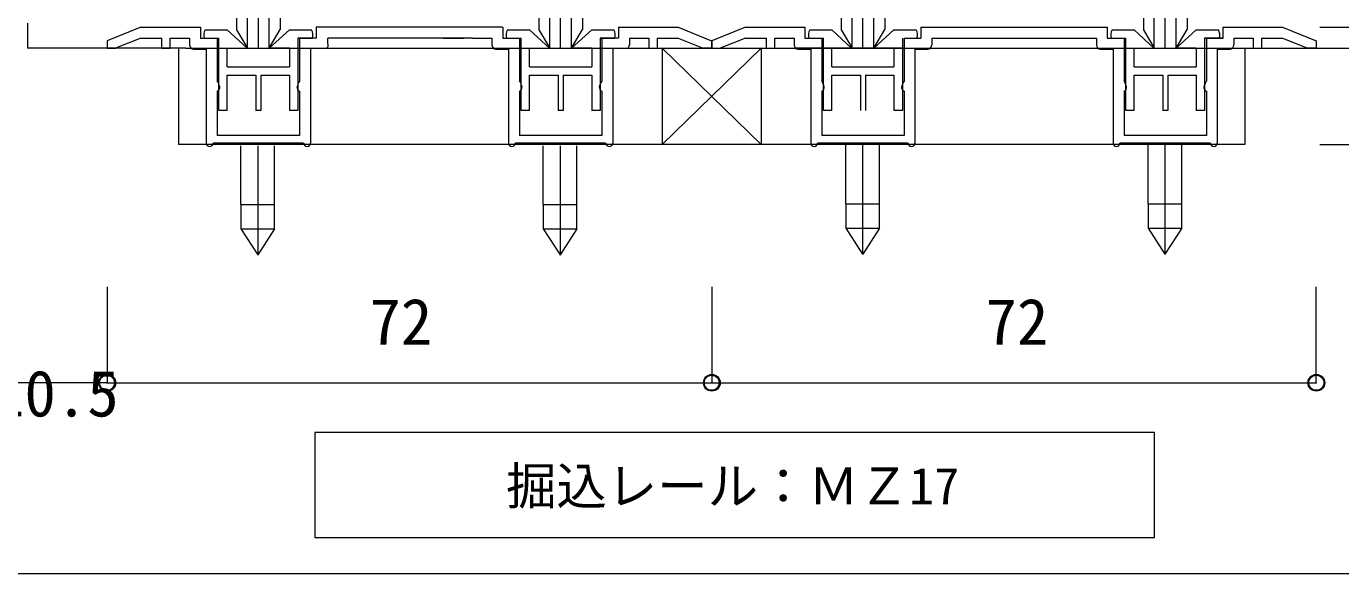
# Model space of a CAD drawing. Units: millimetres, scale not verified. Extents: x -596 to 604, y -411 to 420.
# Drawn here: x -471.7 to -315.2, y -15.8 to 49.4 of the extents above; entities that cross this region are included whole.
import ezdxf
from ezdxf.enums import TextEntityAlignment as Align

# ---------------------------------------------------------------- set-up
doc = ezdxf.new("R2010")
doc.units = ezdxf.units.MM
doc.header["$LTSCALE"] = 3
doc.header["$PDMODE"] = 32
doc.header["$PDSIZE"] = 1.8
doc.linetypes.add('DASHED1', pattern=[1.8, 1.2, -0.6])
doc.linetypes.add('DOUBLE_CHAIN1', pattern=[8.8, 5, -1, 0.6, -0.6, 0.6, -1])
for name, color, linetype, lineweight in [('1-0_H-SYM', 7, 'Continuous', 20), ('1-1_0', 7, 'Continuous', 20), ('2-0_18', 7, 'Continuous', 18)]:
    doc.layers.add(name, color=color, linetype=linetype, lineweight=lineweight)
doc.styles.add('ＭＳ ゴシック', font='')
doc.styles.get('ＭＳ ゴシック').set_extended_font_data('MS Gothic')

msp = doc.modelspace()

# ---------------------------------------------------------------- linework, layer by layer
at = {"layer": '1-0_H-SYM'}
msp.add_lwpolyline([(118.5, -15.75), (-580.5, -15.75), (-580.5, 405)], dxfattribs=at)
at = {"layer": '1-1_0'}
msp.add_lwpolyline([(118.5, -15.75), (-580.5, -15.75), (-580.5, 405)], dxfattribs=at)
at = {"layer": '2-0_18', "linetype": 'DASHED1', "lineweight": 20}
for p, q in [((-471.58, 303.578), (-471.58, 46.786)), ((-444.147, 35.185), (-444.147, 28.192)), ((-408.147, 35.185), (-408.147, 28.192)), ((-372.103, 35.262), (-372.103, 28.27)), ((-336.103, 35.262), (-336.103, 28.27)), ((-442.147, 28.192), (-442.147, 28.184)), ((-406.147, 28.192), (-406.147, 28.184)), ((-370.103, 28.27), (-370.103, 28.262)), ((-334.103, 28.27), (-334.103, 28.262)), ((-444.147, 25.192), (-444.147, 22.185)), ((-408.147, 25.192), (-408.147, 22.185)), ((-372.103, 25.27), (-372.103, 22.263)), ((-336.103, 25.27), (-336.103, 22.263)), ((-444.152, 22.192), (-444.147, 22.185)), ((-444.144, 22.184), (-444.144, 22.177)), ((-408.152, 22.192), (-408.147, 22.185)), ((-408.144, 22.184), (-408.144, 22.177)), ((-372.107, 22.27), (-372.103, 22.263)), ((-372.1, 22.262), (-372.1, 22.255)), ((-336.107, 22.27), (-336.103, 22.263)), ((-336.1, 22.262), (-336.1, 22.255))]:
    msp.add_line(p, q, dxfattribs=at)
at = {"layer": '2-0_18'}
for p, q in [((-446.674, 52.286), (-446.674, 48.994)), ((-442.774, 46.786), (-442.774, 52.286)), ((-441.474, 52.286), (-441.474, 49.024)), ((-410.674, 52.286), (-410.674, 48.994)), ((-406.774, 46.786), (-406.774, 52.286)), ((-405.474, 52.286), (-405.474, 49.024)), ((-374.672, 52.286), (-374.672, 48.994)), ((-370.772, 46.786), (-370.772, 52.286)), ((-369.472, 52.286), (-369.472, 49.024)), ((-338.672, 52.286), (-338.672, 48.994)), ((-334.772, 46.786), (-334.772, 52.286)), ((-333.472, 52.286), (-333.472, 49.024)), ((-458.074, 49.286), (-462.074, 47.686)), ((-458.074, 49.286), (-450.974, 49.286)), ((-450.4, 48.986), (-447.772, 48.986)), ((-447.772, 48.986), (-445.417, 46.786)), ((-440.372, 48.986), (-442.783, 46.786)), ((-442.774, 46.786), (-441.474, 49.024)), ((-440.372, 48.986), (-437.73, 48.986)), ((-414.4, 48.986), (-411.772, 48.986)), ((-411.772, 48.986), (-409.417, 46.786)), ((-404.372, 48.986), (-406.783, 46.786)), ((-406.774, 46.786), (-405.474, 49.024)), ((-404.372, 48.986), (-401.73, 48.986)), ((-401.188, 49.286), (-401.188, 47.986)), ((-401.188, 49.286), (-394.088, 49.286)), ((-394.088, 49.286), (-390.088, 47.686)), ((-386.072, 49.286), (-390.072, 47.686)), ((-386.072, 49.286), (-378.972, 49.286)), ((-378.972, 49.286), (-378.972, 47.986)), ((-378.4, 48.986), (-375.772, 48.986)), ((-375.772, 48.986), (-373.417, 46.786)), ((-368.372, 48.986), (-370.782, 46.786)), ((-370.772, 46.786), (-369.472, 49.024)), ((-368.372, 48.986), (-365.73, 48.986)), ((-365.172, 49.286), (-365.172, 47.986)), ((-365.172, 49.286), (-342.972, 49.286)), ((-342.972, 49.286), (-342.972, 47.986)), ((-342.4, 48.986), (-339.772, 48.986)), ((-339.772, 48.986), (-337.417, 46.786)), ((-332.372, 48.986), (-334.783, 46.786)), ((-334.772, 46.786), (-333.472, 49.024)), ((-332.372, 48.986), (-329.73, 48.986)), ((-329.188, 49.286), (-329.188, 47.986)), ((-329.188, 49.286), (-322.088, 49.286)), ((-322.088, 49.286), (-318.088, 47.686)), ((-462.074, 47.686), (-462.074, 46.786)), ((-458.074, 47.986), (-461.074, 46.786)), ((-458.074, 47.986), (-455.574, 47.986)), ((-455.574, 46.786), (-455.574, 47.986)), ((-454.574, 46.786), (-454.574, 47.986)), ((-454.574, 47.986), (-452.274, 47.986)), ((-452.274, 47.986), (-452.274, 47.186)), ((-448.972, 47.986), (-448.972, 42.886)), ((-448.772, 39.386), (-448.772, 47.986)), ((-439.372, 47.986), (-439.372, 39.386)), ((-439.372, 47.986), (-437.635, 47.986)), ((-439.172, 47.986), (-439.172, 42.886)), ((-422.074, 47.986), (-419.574, 47.986)), ((-418.574, 47.986), (-416.274, 47.986)), ((-416.274, 47.986), (-416.274, 47.186)), ((-412.972, 47.986), (-412.972, 42.886)), ((-412.772, 39.386), (-412.772, 47.986)), ((-403.372, 47.986), (-403.372, 39.386)), ((-403.372, 47.986), (-401.635, 47.986)), ((-403.172, 47.986), (-403.172, 42.886)), ((-399.888, 47.986), (-399.888, 47.186)), ((-399.888, 47.986), (-397.588, 47.986)), ((-397.588, 47.986), (-397.588, 46.786)), ((-396.588, 47.986), (-396.588, 46.786)), ((-396.588, 47.986), (-394.088, 47.986)), ((-394.088, 47.986), (-391.088, 46.786)), ((-390.088, 47.686), (-390.088, 46.786)), ((-390.072, 47.686), (-390.072, 46.786)), ((-386.072, 47.986), (-389.072, 46.786)), ((-386.072, 47.986), (-383.572, 47.986)), ((-383.572, 46.786), (-383.572, 47.986)), ((-382.572, 47.986), (-380.272, 47.986)), ((-382.572, 46.786), (-382.572, 47.986)), ((-380.272, 47.986), (-380.272, 47.186)), ((-378.972, 47.986), (-376.772, 47.986)), ((-376.972, 47.986), (-376.972, 42.886)), ((-376.772, 39.386), (-376.772, 47.986)), ((-367.372, 47.986), (-367.372, 39.386)), ((-367.172, 47.986), (-365.172, 47.986)), ((-367.172, 47.986), (-367.172, 42.886)), ((-363.872, 47.986), (-363.872, 47.186)), ((-363.872, 47.986), (-344.272, 47.986)), ((-344.272, 47.986), (-344.272, 47.186)), ((-342.972, 47.986), (-340.772, 47.986)), ((-340.972, 47.986), (-340.972, 42.886)), ((-340.772, 39.386), (-340.772, 47.986)), ((-331.372, 47.986), (-329.172, 47.986)), ((-331.372, 47.986), (-331.372, 39.386)), ((-331.372, 47.986), (-329.635, 47.986)), ((-331.172, 47.986), (-331.172, 42.886)), ((-327.888, 47.986), (-327.888, 47.186)), ((-327.888, 47.986), (-325.588, 47.986)), ((-325.588, 47.986), (-325.588, 46.786)), ((-324.588, 47.986), (-324.588, 46.786)), ((-324.588, 47.986), (-322.088, 47.986)), ((-322.088, 47.986), (-319.088, 46.786)), ((-318.088, 47.686), (-318.088, 46.786)), ((-462.074, 46.786), (-461.074, 46.786)), ((-455.574, 46.786), (-454.574, 46.786)), ((-453.574, 46.786), (-453.574, 35.317)), ((-451.774, 46.686), (-450.274, 46.686)), ((-450.272, 46.686), (-450.272, 35.486)), ((-447.772, 46.786), (-445.417, 46.786)), ((-447.772, 44.578), (-447.772, 46.786)), ((-445.372, 46.786), (-442.783, 46.786)), ((-440.372, 46.786), (-442.783, 46.786)), ((-440.372, 46.786), (-440.372, 44.578)), ((-440.069, 46.786), (-435.996, 46.786)), ((-437.872, 46.686), (-437.872, 35.486)), ((-426.074, 46.786), (-425.074, 46.786)), ((-419.574, 46.786), (-418.574, 46.786)), ((-415.774, 46.686), (-414.274, 46.686)), ((-414.272, 46.686), (-414.272, 35.486)), ((-411.772, 46.786), (-409.417, 46.786)), ((-411.772, 44.578), (-411.772, 46.786)), ((-409.372, 46.786), (-406.783, 46.786)), ((-404.372, 46.786), (-406.783, 46.786)), ((-404.372, 46.786), (-404.372, 44.578)), ((-404.069, 46.786), (-399.996, 46.786)), ((-401.872, 46.686), (-401.872, 35.486)), ((-397.588, 46.786), (-396.588, 46.786)), ((-390.088, 46.786), (-391.088, 46.786)), ((-390.072, 46.786), (-389.072, 46.786)), ((-383.572, 46.786), (-382.572, 46.786)), ((-367.172, 46.786), (-380.06, 46.786)), ((-379.772, 46.686), (-378.272, 46.686)), ((-378.272, 46.686), (-378.272, 35.486)), ((-375.772, 44.578), (-375.772, 46.786)), ((-368.372, 46.786), (-368.372, 44.578)), ((-365.872, 46.686), (-364.372, 46.686)), ((-365.872, 46.686), (-365.872, 35.486)), ((-343.772, 46.686), (-342.272, 46.686)), ((-342.272, 46.686), (-342.272, 35.486)), ((-339.772, 46.786), (-337.417, 46.786)), ((-339.772, 44.578), (-339.772, 46.786)), ((-337.372, 46.786), (-334.783, 46.786)), ((-332.372, 46.786), (-334.783, 46.786)), ((-332.372, 46.786), (-332.372, 44.578)), ((-329.872, 46.686), (-328.372, 46.686)), ((-329.872, 46.686), (-329.872, 35.486)), ((-326.572, 46.786), (-326.572, 35.317)), ((-325.588, 46.786), (-324.588, 46.786)), ((-318.088, 46.786), (-319.088, 46.786)), ((-447.772, 44.578), (-440.372, 44.578)), ((-411.772, 44.578), (-404.372, 44.578)), ((-375.772, 44.578), (-368.372, 44.578)), ((-339.772, 44.578), (-332.372, 44.578)), ((-447.772, 43.578), (-444.372, 43.578)), ((-447.772, 39.386), (-447.772, 43.578)), ((-444.372, 43.578), (-444.372, 39.386)), ((-443.772, 43.578), (-440.372, 43.578)), ((-440.372, 43.578), (-440.372, 39.386)), ((-411.772, 43.578), (-408.372, 43.578)), ((-411.772, 39.386), (-411.772, 43.578)), ((-408.372, 43.578), (-408.372, 39.386)), ((-407.772, 43.578), (-404.372, 43.578)), ((-404.372, 43.578), (-404.372, 39.386)), ((-375.772, 43.578), (-372.372, 43.578)), ((-375.772, 39.386), (-375.772, 43.578)), ((-372.372, 43.578), (-372.372, 39.386)), ((-371.772, 43.578), (-371.772, 39.386)), ((-371.772, 43.578), (-368.372, 43.578)), ((-368.372, 43.578), (-368.372, 39.386)), ((-339.772, 43.578), (-336.372, 43.578)), ((-339.772, 39.386), (-339.772, 43.578)), ((-336.372, 43.578), (-336.372, 39.386)), ((-335.772, 43.578), (-332.372, 43.578)), ((-332.372, 43.578), (-332.372, 39.386)), ((-448.972, 41.691), (-448.972, 36.386)), ((-439.172, 41.694), (-439.172, 36.386)), ((-412.972, 41.691), (-412.972, 36.386)), ((-403.172, 41.694), (-403.172, 36.386)), ((-376.972, 41.691), (-376.972, 36.386)), ((-367.172, 41.694), (-367.172, 36.386)), ((-340.972, 41.691), (-340.972, 36.386)), ((-331.172, 41.694), (-331.172, 36.386)), ((-447.772, 39.386), (-448.772, 39.386)), ((-439.372, 39.386), (-440.372, 39.386)), ((-411.772, 39.386), (-412.772, 39.386)), ((-403.372, 39.386), (-404.372, 39.386)), ((-375.772, 39.386), (-376.772, 39.386)), ((-367.372, 39.386), (-368.372, 39.386)), ((-339.772, 39.386), (-340.772, 39.386)), ((-331.372, 39.386), (-332.372, 39.386)), ((-439.172, 36.386), (-448.972, 36.386)), ((-403.172, 36.386), (-412.972, 36.386)), ((-367.172, 36.386), (-376.972, 36.386)), ((-331.172, 36.386), (-340.972, 36.386)), ((-449.339, 35.486), (-449.472, 35.486)), ((-438.77, 35.486), (-449.339, 35.486)), ((-438.77, 35.486), (-438.672, 35.486)), ((-413.339, 35.486), (-413.472, 35.486)), ((-402.77, 35.486), (-413.339, 35.486)), ((-402.77, 35.486), (-402.672, 35.486)), ((-377.339, 35.486), (-377.472, 35.486)), ((-366.77, 35.486), (-377.339, 35.486)), ((-366.77, 35.486), (-366.672, 35.486)), ((-341.339, 35.486), (-341.472, 35.486)), ((-330.77, 35.486), (-341.339, 35.486)), ((-330.77, 35.486), (-330.672, 35.486))]:
    msp.add_line(p, q, dxfattribs=at)
at = {"layer": '2-0_18', "color": 4}
for p, q in [((-444.074, 46.786), (-444.074, 52.286)), ((-408.074, 46.786), (-408.074, 52.286)), ((-372.072, 46.786), (-372.072, 52.286)), ((-336.072, 46.786), (-336.072, 52.286)), ((-318.072, 6.975), (-318.072, 18.398)), ((-462.074, 6.975), (-318.072, 6.975))]:
    msp.add_line(p, q, dxfattribs=at)
at = {"layer": '2-0_18', "lineweight": 20}
for p, q in [((-437.205, 49.296), (-437.205, 47.986)), ((-415.005, 49.296), (-437.205, 49.296)), ((-317.669, 49.286), (-303.492, 49.286)), ((-437.205, 47.986), (-439.374, 47.986)), ((-418.572, 47.986), (-435.804, 47.986)), ((-435.804, 47.299), (-435.804, 47.986)), ((-435.804, 47.299), (-435.804, 46.96)), ((-401.205, 47.986), (-403.374, 47.986)), ((-329.205, 47.986), (-331.374, 47.986)), ((-452.724, 46.786), (-471.58, 46.786)), ((-460.952, 46.834), (-460.952, 46.786)), ((-452.724, 46.786), (-262.661, 46.786)), ((-437.205, 46.786), (-437.205, 46.76)), ((-395.972, 35.317), (-384.172, 46.786)), ((-395.972, 46.786), (-384.172, 35.317)), ((-395.972, 46.786), (-395.972, 35.317)), ((-388.95, 46.834), (-388.95, 46.786)), ((-384.172, 46.786), (-384.172, 35.317)), ((-326.572, 35.317), (-453.574, 35.317)), ((-446.144, 28.184), (-446.144, 35.184)), ((-444.147, 35.184), (-444.147, 22.186)), ((-442.144, 25.292), (-442.144, 35.185)), ((-410.144, 28.184), (-410.144, 35.184)), ((-408.147, 35.184), (-408.147, 22.186)), ((-406.144, 25.292), (-406.144, 35.185)), ((-374.099, 28.262), (-374.099, 35.262)), ((-372.103, 35.262), (-372.103, 22.264)), ((-370.1, 25.369), (-370.1, 35.262)), ((-338.099, 28.262), (-338.099, 35.262)), ((-336.103, 35.262), (-336.103, 22.264)), ((-334.1, 25.369), (-334.1, 35.262)), ((-317.669, 35.317), (-303.492, 35.317)), ((-446.144, 28.184), (-442.144, 28.184)), ((-446.144, 28.184), (-446.144, 25.292)), ((-444.147, 28.192), (-444.147, 22.584)), ((-410.144, 28.184), (-406.144, 28.184)), ((-410.144, 28.184), (-410.144, 25.292)), ((-408.147, 28.192), (-408.147, 22.584)), ((-374.099, 28.262), (-370.1, 28.262)), ((-374.099, 28.262), (-374.099, 25.369)), ((-372.103, 28.27), (-372.103, 22.661)), ((-338.099, 28.262), (-334.1, 28.262)), ((-338.099, 28.262), (-338.099, 25.369)), ((-336.103, 28.27), (-336.103, 22.661)), ((-446.144, 25.292), (-444.147, 22.186)), ((-446.144, 25.292), (-442.144, 25.292)), ((-442.144, 25.292), (-444.144, 22.184)), ((-410.144, 25.292), (-408.147, 22.186)), ((-410.144, 25.292), (-406.144, 25.292)), ((-406.144, 25.292), (-408.144, 22.184)), ((-374.099, 25.369), (-372.103, 22.264)), ((-374.099, 25.369), (-370.1, 25.369)), ((-370.1, 25.369), (-372.1, 22.262)), ((-338.099, 25.369), (-336.103, 22.264)), ((-338.099, 25.369), (-334.1, 25.369)), ((-334.1, 25.369), (-336.1, 22.262)), ((-462.074, 18.398), (-462.074, 6.975)), ((-390.073, 18.398), (-390.073, 6.975)), ((-462.074, 6.975), (-474.112, 6.975))]:
    msp.add_line(p, q, dxfattribs=at)
at = {"layer": '2-0_18', "linetype": 'DOUBLE_CHAIN1'}
for p, q in [((-431.08, 46.786), (-403.374, 46.786)), ((-398.588, 46.786), (-390.088, 46.786)), ((-326.588, 46.786), (-318.088, 46.786)), ((-446.147, 28.192), (-446.144, 28.192)), ((-446.144, 28.184), (-442.144, 28.184)), ((-444.147, 28.192), (-444.147, 28.192)), ((-410.147, 28.192), (-410.144, 28.192)), ((-410.144, 28.184), (-406.144, 28.184)), ((-408.147, 28.192), (-408.147, 28.192)), ((-374.103, 28.27), (-374.099, 28.27)), ((-374.099, 28.262), (-370.1, 28.262)), ((-372.103, 28.27), (-372.103, 28.27)), ((-338.103, 28.27), (-338.099, 28.27)), ((-338.099, 28.262), (-334.1, 28.262)), ((-336.103, 28.27), (-336.103, 28.27)), ((-444.152, 22.192), (-444.147, 22.192)), ((-408.152, 22.192), (-408.147, 22.192)), ((-372.107, 22.27), (-372.103, 22.27)), ((-336.107, 22.27), (-336.103, 22.27))]:
    msp.add_line(p, q, dxfattribs=at)
at = {"layer": '2-0_18'}
for points in [[(-446.674, 48.994), (-445.374, 46.786), (-445.374, 52.286)], [(-410.674, 48.994), (-409.374, 46.786), (-409.374, 52.286)], [(-374.672, 48.994), (-373.372, 46.786), (-373.372, 52.286)], [(-338.672, 48.994), (-337.372, 46.786), (-337.372, 52.286)], [(-450.974, 49.286), (-450.974, 47.986), (-448.772, 47.986)], [(-414.974, 49.286), (-414.974, 47.986), (-412.772, 47.986)], [(-443.772, 43.578), (-443.772, 39.386), (-444.372, 39.386)], [(-407.772, 43.578), (-407.772, 39.386), (-408.372, 39.386)], [(-335.772, 43.578), (-335.772, 39.386), (-336.372, 39.386)]]:
    msp.add_lwpolyline(points, dxfattribs=at)
at = {"layer": '2-0_18', "lineweight": 20}
msp.add_lwpolyline([(-437.345, -11.458), (-337.345, -11.458), (-337.345, 1.042), (-437.345, 1.042)], close=True, dxfattribs=at)
at = {"layer": '2-0_18', "color": 4}
for centre in [(-462.055, 6.975), (-390.055, 6.975), (-318.072, 6.975)]:
    msp.add_circle(centre, 1, dxfattribs=at)
at = {"layer": '2-0_18'}
for centre, radius, start, end in [((-449.372, 48.365), 1.2, 148.87347, 198.44392), ((-438.768, 48.383), 1.2, 340.65885, 30.19339), ((-413.372, 48.365), 1.2, 148.87347, 198.44392), ((-402.768, 48.383), 1.2, 340.65885, 30.19339), ((-377.372, 48.365), 1.2, 148.87347, 198.44392), ((-366.768, 48.383), 1.2, 340.65885, 30.19339), ((-341.372, 48.365), 1.2, 148.87347, 198.44392), ((-330.768, 48.383), 1.2, 340.65885, 30.19339), ((-330.768, 48.383), 1.2, 340.65885, 30.19339), ((-451.774, 47.186), 0.5, 180, 270), ((-415.774, 47.186), 0.5, 180, 270), ((-400.388, 47.186), 0.5, 306.8699, 0), ((-379.772, 47.186), 0.5, 180, 270), ((-364.372, 47.186), 0.5, 270, 0), ((-343.772, 47.186), 0.5, 180, 270), ((-328.388, 47.186), 0.5, 271.82364, 0), ((-450.626, 41.779), 2, 12.40102, 34.24194), ((-437.498, 41.796), 2, 146.85531, 170.85588), ((-414.626, 41.779), 2, 12.40102, 34.24194), ((-401.498, 41.796), 2, 146.85531, 170.85588), ((-378.626, 41.776), 2, 12.40102, 34.24194), ((-365.498, 41.792), 2, 146.85531, 170.85588), ((-342.626, 41.779), 2, 12.40102, 34.24194), ((-329.498, 41.796), 2, 146.85531, 170.85588), ((-449.17, 42.15), 0.5, 293.36148, 6.77158), ((-438.973, 42.152), 0.5, 176.12995, 246.40356), ((-413.17, 42.15), 0.5, 293.36148, 6.77158), ((-402.973, 42.152), 0.5, 176.12995, 246.40356), ((-377.17, 42.146), 0.5, 293.36148, 6.77158), ((-366.973, 42.148), 0.5, 176.12995, 246.40356), ((-341.17, 42.15), 0.5, 293.36148, 6.77158), ((-330.973, 42.152), 0.5, 176.12995, 246.40356), ((-449.872, 35.486), 0.4, 180, 0), ((-438.272, 35.486), 0.4, 180, 0), ((-413.872, 35.486), 0.4, 180, 0), ((-402.272, 35.486), 0.4, 180, 0), ((-377.872, 35.486), 0.4, 180, 0), ((-366.272, 35.486), 0.4, 180, 0), ((-341.872, 35.486), 0.4, 180, 0), ((-330.272, 35.486), 0.4, 180, 0)]:
    msp.add_arc(centre, radius, start, end, dxfattribs=at)
at = {"layer": '2-0_18', "lineweight": 20}
msp.add_arc((-436.568, 47.606), 1, 304.89701, 319.7786, dxfattribs=at)
at = {"layer": '2-0_18'}
for p in [(-462.111, 6.975), (-462.074, 6.975), (-390.11, 6.975), (-390.073, 6.975)]:
    msp.add_point(p, dxfattribs=at)
at = {"layer": '2-0_18', "color": 5}
msp.add_point((-318.072, 6.975), dxfattribs=at)
at = {"layer": '2-0_18', "color": 4}
msp.add_point((-318.072, 6.975), dxfattribs=at)

# ---------------------------------------------------------------- texts
at = {"layer": '2-0_18', "style": 'ＭＳ ゴシック'}
for s, height, p in [('72', 5.499, (-430.846, 9.849)), ('72', 5.499, (-357.473, 9.849)), ('10.5', 5.499, (-475.673, 1.311)), ('掘込レール：ＭＺ17', 4.399, (-414.573, -8.827))]:
    msp.add_text(s, height=height, dxfattribs=at).set_placement(p, align=Align.BOTTOM_LEFT)

doc.saveas('drawing.dxf')
